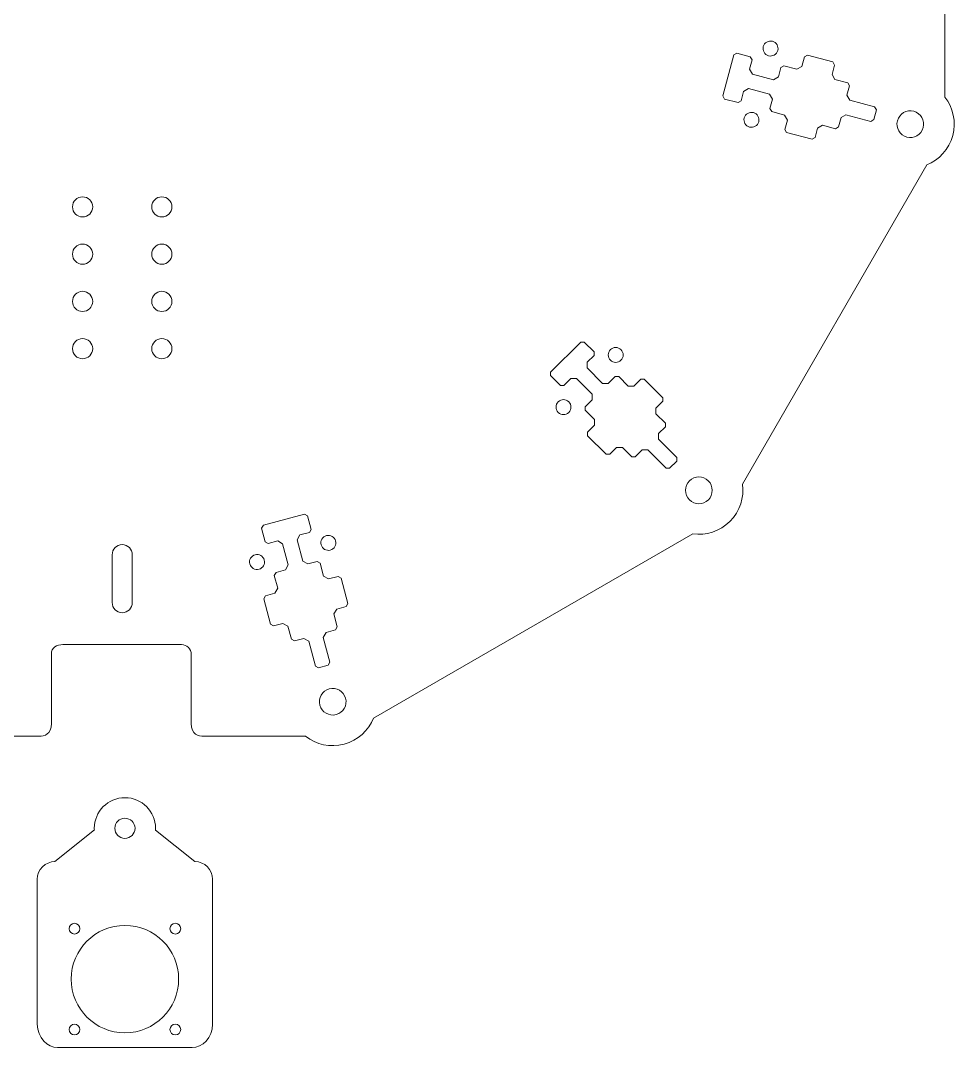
# Model space of a CAD drawing. Header units: millimetres. Extents: x -600 to 600, y -349 to 257.
# Drawn here: x -374.6 to -87, y -348.7 to -33.1 of the extents above; entities that cross this region are included whole.
import ezdxf

# ---------------------------------------------------------------- set-up
doc = ezdxf.new("R2010")
doc.units = ezdxf.units.MM
doc.header["$MEASUREMENT"] = 0
doc.layers.add('layer 1', color=7, linetype='Continuous')

msp = doc.modelspace()

# ---------------------------------------------------------------- linework, layer by layer
at = {"layer": 'layer 1', "color": 250, "lineweight": 9}
for points, knots in [([(-286.9567, -253.0725), (-286.9567, -253.0725), (-318.1778, -253.0723), (-318.1778, -253.0723), (-318.1778, -253.0723), (-318.1778, -253.0723), (-318.1778, -253.0722), (-318.1778, -253.0722), (-318.1778, -253.0722), (-319.9939, -253.0706), (-322.0654, -252.5196), (-322.0879, -249.1546), (-322.0879, -249.1546), (-322.0879, -249.1546), (-322.0874, -227.9058), (-322.0874, -227.9058), (-322.0874, -227.9058), (-322.0874, -226.2563), (-323.4381, -224.9058), (-325.0877, -224.9058), (-325.0877, -224.9058), (-325.0877, -224.9058), (-361.5357, -224.9059), (-361.5357, -224.9059), (-361.5357, -224.9059), (-363.4216, -224.9059), (-365.0883, -225.7759), (-365.0883, -227.906), (-365.0883, -227.906), (-365.0883, -227.906), (-365.0885, -249.1548), (-365.0885, -249.1548), (-365.0885, -249.1548), (-365.1108, -252.4876), (-367.1429, -253.0598), (-368.9464, -253.0719), (-368.9464, -253.0719), (-368.9464, -253.0719), (-400.2258, -253.0717), (-400.2258, -253.0717), (-400.2258, -253.0717), (-403.4528, -255.5977), (-407.7861, -256.6295), (-412.0494, -255.4872), (-412.0494, -255.4872), (-416.3123, -254.345), (-419.5489, -251.2851), (-421.0808, -247.4845), (-421.0808, -247.4845), (-421.0808, -247.4845), (-519.1744, -190.8497), (-519.1744, -190.8497), (-519.1744, -190.8497), (-523.2319, -191.4237), (-527.5005, -190.1506), (-530.6214, -187.0297), (-530.6214, -187.0297), (-533.7419, -183.9092), (-535.0151, -179.6411), (-534.4415, -175.5839), (-534.4415, -175.5839), (-534.4415, -175.5839), (-591.076, -77.4893), (-591.076, -77.4893), (-591.076, -77.4893), (-594.8768, -75.9576), (-597.9367, -72.7208), (-599.079, -68.4578), (-599.079, -68.4578), (-600.2211, -64.1951), (-599.1898, -59.8624), (-596.6647, -56.6356), (-596.6647, -56.6356), (-596.6647, -56.6356), (-596.6643, 56.6346), (-596.6643, 56.6346), (-596.6643, 56.6346), (-599.1897, 59.8615), (-600.2213, 64.1945), (-599.0791, 68.4574), (-599.0791, 68.4574), (-597.937, 72.72), (-594.8774, 75.9565), (-591.0772, 77.4884), (-591.0772, 77.4884), (-591.0772, 77.4884), (-534.4417, 175.5833), (-534.4417, 175.5833), (-534.4417, 175.5833), (-535.0154, 179.6406), (-533.7423, 183.9088), (-530.6217, 187.0294), (-530.6217, 187.0294), (-527.5013, 190.1499), (-523.2335, 191.4229), (-519.1765, 190.8496), (-519.1765, 190.8496), (-519.1765, 190.8496), (-421.0814, 247.4838), (-421.0814, 247.4838), (-421.0814, 247.4838), (-419.5497, 251.2848), (-416.3129, 254.3448), (-412.0498, 255.4871), (-412.0498, 255.4871), (-407.787, 256.6293), (-403.4541, 255.5978), (-400.2272, 253.0725), (-400.2272, 253.0725), (-400.2272, 253.0725), (-286.9574, 253.0723), (-286.9574, 253.0723), (-286.9574, 253.0723), (-283.7304, 255.5978), (-279.3975, 256.6294), (-275.1346, 255.4872), (-275.1346, 255.4872), (-270.872, 254.345), (-267.6355, 251.2855), (-266.1035, 247.4852), (-266.1035, 247.4852), (-266.1035, 247.4852), (-168.0084, 190.8498), (-168.0084, 190.8498), (-168.0084, 190.8498), (-163.9512, 191.4233), (-159.6831, 190.1502), (-156.5626, 187.0297), (-156.5626, 187.0297), (-153.4423, 183.9094), (-152.1691, 179.6416), (-152.7424, 175.5847), (-152.7424, 175.5847), (-152.7424, 175.5847), (-96.1072, 77.489), (-96.1072, 77.489), (-96.1072, 77.489), (-92.3068, 75.9572), (-89.2471, 72.7205), (-88.1049, 68.4578), (-88.1049, 68.4578), (-86.9628, 64.1952), (-87.9941, 59.8625), (-90.5192, 56.6358), (-90.5192, 56.6358), (-90.5192, 56.6358), (-90.5199, -56.6343), (-90.5199, -56.6343), (-90.5199, -56.6343), (-87.9942, -59.8613), (-86.9625, -64.1944), (-88.1048, -68.4574), (-88.1048, -68.4574), (-89.2471, -72.7204), (-92.3071, -75.9573), (-96.1079, -77.489), (-96.1079, -77.489), (-96.1079, -77.489), (-152.7423, -175.5824), (-152.7423, -175.5824), (-152.7423, -175.5824), (-152.1683, -179.64), (-153.4414, -183.9084), (-156.5622, -187.0294), (-156.5622, -187.0294), (-159.683, -190.1501), (-163.9513, -191.4233), (-168.0087, -190.8495), (-168.0087, -190.8495), (-168.0087, -190.8495), (-266.1026, -247.4839), (-266.1026, -247.4839), (-266.1026, -247.4839), (-267.6343, -251.2848), (-270.8711, -254.3448), (-275.1342, -255.4871), (-275.1342, -255.4871), (-279.397, -256.6293), (-283.7299, -255.5978), (-286.9567, -253.0725)], [0, 0, 0, 0, 0.02173913, 0.02173913, 0.02173913, 0.02173913, 0.04347826, 0.04347826, 0.04347826, 0.04347826, 0.06521739, 0.06521739, 0.06521739, 0.06521739, 0.08695652, 0.08695652, 0.08695652, 0.08695652, 0.10869565, 0.10869565, 0.10869565, 0.10869565, 0.13043478, 0.13043478, 0.13043478, 0.13043478, 0.15217391, 0.15217391, 0.15217391, 0.15217391, 0.17391304, 0.17391304, 0.17391304, 0.17391304, 0.19565217, 0.19565217, 0.19565217, 0.19565217, 0.2173913, 0.2173913, 0.2173913, 0.2173913, 0.23913043, 0.23913043, 0.23913043, 0.23913043, 0.26086957, 0.26086957, 0.26086957, 0.26086957, 0.2826087, 0.2826087, 0.2826087, 0.2826087, 0.30434783, 0.30434783, 0.30434783, 0.30434783, 0.32608696, 0.32608696, 0.32608696, 0.32608696, 0.34782609, 0.34782609, 0.34782609, 0.34782609, 0.36956522, 0.36956522, 0.36956522, 0.36956522, 0.39130435, 0.39130435, 0.39130435, 0.39130435, 0.41304348, 0.41304348, 0.41304348, 0.41304348, 0.43478261, 0.43478261, 0.43478261, 0.43478261, 0.45652174, 0.45652174, 0.45652174, 0.45652174, 0.47826087, 0.47826087, 0.47826087, 0.47826087, 0.5, 0.5, 0.5, 0.5, 0.52173913, 0.52173913, 0.52173913, 0.52173913, 0.54347826, 0.54347826, 0.54347826, 0.54347826, 0.56521739, 0.56521739, 0.56521739, 0.56521739, 0.58695652, 0.58695652, 0.58695652, 0.58695652, 0.60869565, 0.60869565, 0.60869565, 0.60869565, 0.63043478, 0.63043478, 0.63043478, 0.63043478, 0.65217391, 0.65217391, 0.65217391, 0.65217391, 0.67391304, 0.67391304, 0.67391304, 0.67391304, 0.69565217, 0.69565217, 0.69565217, 0.69565217, 0.7173913, 0.7173913, 0.7173913, 0.7173913, 0.73913043, 0.73913043, 0.73913043, 0.73913043, 0.76086957, 0.76086957, 0.76086957, 0.76086957, 0.7826087, 0.7826087, 0.7826087, 0.7826087, 0.80434783, 0.80434783, 0.80434783, 0.80434783, 0.82608696, 0.82608696, 0.82608696, 0.82608696, 0.84782609, 0.84782609, 0.84782609, 0.84782609, 0.86956522, 0.86956522, 0.86956522, 0.86956522, 0.89130435, 0.89130435, 0.89130435, 0.89130435, 0.91304348, 0.91304348, 0.91304348, 0.91304348, 0.93478261, 0.93478261, 0.93478261, 0.93478261, 0.95652174, 0.95652174, 0.95652174, 0.95652174, 1, 1, 1, 1]), ([(-146.311, -41.1164), (-145.982, -39.8895), (-144.7212, -39.1607), (-143.494, -39.4897), (-143.494, -39.4897), (-142.267, -39.8187), (-141.5388, -41.0797), (-141.8676, -42.3068), (-141.8676, -42.3068), (-142.1964, -43.5339), (-143.4576, -44.2616), (-144.6845, -43.933), (-144.6845, -43.933), (-145.9114, -43.6044), (-146.6397, -42.3432), (-146.311, -41.1164)], [0, 0, 0, 0, 0.2, 0.2, 0.2, 0.2, 0.4, 0.4, 0.4, 0.4, 0.6, 0.6, 0.6, 0.6, 1, 1, 1, 1]), ([(-150.5525, -48.058), (-150.5525, -48.058), (-149.6848, -49.5752), (-149.6848, -49.5752), (-149.6848, -49.5752), (-149.6848, -49.5752), (-143.178, -51.3188), (-143.178, -51.3188), (-143.178, -51.3188), (-143.178, -51.3188), (-141.6659, -50.439), (-141.6659, -50.439), (-141.6659, -50.439), (-141.6659, -50.439), (-140.8893, -47.5412), (-140.8893, -47.5412), (-140.8893, -47.5412), (-140.8893, -47.5412), (-139.9601, -47.0046), (-139.9601, -47.0046), (-139.9601, -47.0046), (-139.9601, -47.0046), (-135.9919, -48.0679), (-135.9919, -48.0679), (-135.9919, -48.0679), (-135.9919, -48.0679), (-134.4796, -47.1883), (-134.4796, -47.1883), (-134.4796, -47.1883), (-134.4796, -47.1883), (-133.7032, -44.2899), (-133.7032, -44.2899), (-133.7032, -44.2899), (-133.7032, -44.2899), (-132.7741, -43.7537), (-132.7741, -43.7537), (-132.7741, -43.7537), (-132.7741, -43.7537), (-124.9665, -45.8456), (-124.9665, -45.8456), (-124.9665, -45.8456), (-124.9665, -45.8456), (-124.4302, -46.7748), (-124.4302, -46.7748), (-124.4302, -46.7748), (-124.4302, -46.7748), (-125.207, -49.6729), (-125.207, -49.6729), (-125.207, -49.6729), (-125.207, -49.6729), (-124.3371, -51.1908), (-124.3371, -51.1908), (-124.3371, -51.1908), (-124.3371, -51.1908), (-120.3685, -52.2542), (-120.3685, -52.2542), (-120.3685, -52.2542), (-120.3685, -52.2542), (-119.8323, -53.1832), (-119.8323, -53.1832), (-119.8323, -53.1832), (-119.8323, -53.1832), (-120.6087, -56.0814), (-120.6087, -56.0814), (-120.6087, -56.0814), (-120.6087, -56.0814), (-119.7391, -57.5993), (-119.7391, -57.5993), (-119.7391, -57.5993), (-119.7391, -57.5993), (-112.0999, -59.646), (-112.0999, -59.646), (-112.0999, -59.646), (-112.0999, -59.646), (-111.5636, -60.5754), (-111.5636, -60.5754), (-111.5636, -60.5754), (-111.5636, -60.5754), (-112.3611, -63.5529), (-112.3611, -63.5529), (-112.3611, -63.5529), (-112.3611, -63.5529), (-113.2904, -64.0896), (-113.2904, -64.0896), (-113.2904, -64.0896), (-113.2904, -64.0896), (-120.9295, -62.0425), (-120.9295, -62.0425), (-120.9295, -62.0425), (-120.9295, -62.0425), (-122.4418, -62.9222), (-122.4418, -62.9222), (-122.4418, -62.9222), (-122.4418, -62.9222), (-123.2182, -65.8203), (-123.2182, -65.8203), (-123.2182, -65.8203), (-123.2182, -65.8203), (-124.1472, -66.3568), (-124.1472, -66.3568), (-124.1472, -66.3568), (-124.1472, -66.3568), (-128.1158, -65.2935), (-128.1158, -65.2935), (-128.1158, -65.2935), (-128.1158, -65.2935), (-129.6279, -66.173), (-129.6279, -66.173), (-129.6279, -66.173), (-129.6279, -66.173), (-130.4045, -69.0714), (-130.4045, -69.0714), (-130.4045, -69.0714), (-130.4045, -69.0714), (-131.3336, -69.6079), (-131.3336, -69.6079), (-131.3336, -69.6079), (-131.3336, -69.6079), (-139.1409, -67.5157), (-139.1409, -67.5157), (-139.1409, -67.5157), (-139.1409, -67.5157), (-139.6773, -66.5865), (-139.6773, -66.5865), (-139.6773, -66.5865), (-139.6773, -66.5865), (-138.9008, -63.6884), (-138.9008, -63.6884), (-138.9008, -63.6884), (-138.9008, -63.6884), (-139.7707, -62.1704), (-139.7707, -62.1704), (-139.7707, -62.1704), (-139.7707, -62.1704), (-143.7389, -61.1069), (-143.7389, -61.1069), (-143.7389, -61.1069), (-143.7389, -61.1069), (-144.2749, -60.1781), (-144.2749, -60.1781), (-144.2749, -60.1781), (-144.2749, -60.1781), (-143.4988, -57.2799), (-143.4988, -57.2799), (-143.4988, -57.2799), (-143.4988, -57.2799), (-144.3661, -55.7626), (-144.3661, -55.7626), (-144.3661, -55.7626), (-144.3661, -55.7626), (-150.873, -54.0189), (-150.873, -54.0189), (-150.873, -54.0189), (-150.873, -54.0189), (-152.3856, -54.8989), (-152.3856, -54.8989), (-152.3856, -54.8989), (-152.3856, -54.8989), (-153.162, -57.7968), (-153.162, -57.7968), (-153.162, -57.7968), (-153.162, -57.7968), (-154.0912, -58.3334), (-154.0912, -58.3334), (-154.0912, -58.3334), (-154.0912, -58.3334), (-158.2277, -57.2248), (-158.2277, -57.2248), (-158.2277, -57.2248), (-158.2277, -57.2248), (-158.7641, -56.2958), (-158.7641, -56.2958), (-158.7641, -56.2958), (-158.7641, -56.2958), (-155.3782, -43.6587), (-155.3782, -43.6587), (-155.3782, -43.6587), (-155.3782, -43.6587), (-154.4491, -43.1222), (-154.4491, -43.1222), (-154.4491, -43.1222), (-154.4491, -43.1222), (-150.3127, -44.2308), (-150.3127, -44.2308), (-150.3127, -44.2308), (-150.3127, -44.2308), (-149.7759, -45.1598), (-149.7759, -45.1598), (-149.7759, -45.1598), (-149.7759, -45.1598), (-150.5525, -48.058), (-150.5525, -48.058)], [0, 0, 0, 0, 0.02040816, 0.02040816, 0.02040816, 0.02040816, 0.04081633, 0.04081633, 0.04081633, 0.04081633, 0.06122449, 0.06122449, 0.06122449, 0.06122449, 0.08163265, 0.08163265, 0.08163265, 0.08163265, 0.10204082, 0.10204082, 0.10204082, 0.10204082, 0.12244898, 0.12244898, 0.12244898, 0.12244898, 0.14285714, 0.14285714, 0.14285714, 0.14285714, 0.16326531, 0.16326531, 0.16326531, 0.16326531, 0.18367347, 0.18367347, 0.18367347, 0.18367347, 0.20408163, 0.20408163, 0.20408163, 0.20408163, 0.2244898, 0.2244898, 0.2244898, 0.2244898, 0.24489796, 0.24489796, 0.24489796, 0.24489796, 0.26530612, 0.26530612, 0.26530612, 0.26530612, 0.28571429, 0.28571429, 0.28571429, 0.28571429, 0.30612245, 0.30612245, 0.30612245, 0.30612245, 0.32653061, 0.32653061, 0.32653061, 0.32653061, 0.34693878, 0.34693878, 0.34693878, 0.34693878, 0.36734694, 0.36734694, 0.36734694, 0.36734694, 0.3877551, 0.3877551, 0.3877551, 0.3877551, 0.40816327, 0.40816327, 0.40816327, 0.40816327, 0.42857143, 0.42857143, 0.42857143, 0.42857143, 0.44897959, 0.44897959, 0.44897959, 0.44897959, 0.46938776, 0.46938776, 0.46938776, 0.46938776, 0.48979592, 0.48979592, 0.48979592, 0.48979592, 0.51020408, 0.51020408, 0.51020408, 0.51020408, 0.53061224, 0.53061224, 0.53061224, 0.53061224, 0.55102041, 0.55102041, 0.55102041, 0.55102041, 0.57142857, 0.57142857, 0.57142857, 0.57142857, 0.59183673, 0.59183673, 0.59183673, 0.59183673, 0.6122449, 0.6122449, 0.6122449, 0.6122449, 0.63265306, 0.63265306, 0.63265306, 0.63265306, 0.65306122, 0.65306122, 0.65306122, 0.65306122, 0.67346939, 0.67346939, 0.67346939, 0.67346939, 0.69387755, 0.69387755, 0.69387755, 0.69387755, 0.71428571, 0.71428571, 0.71428571, 0.71428571, 0.73469388, 0.73469388, 0.73469388, 0.73469388, 0.75510204, 0.75510204, 0.75510204, 0.75510204, 0.7755102, 0.7755102, 0.7755102, 0.7755102, 0.79591837, 0.79591837, 0.79591837, 0.79591837, 0.81632653, 0.81632653, 0.81632653, 0.81632653, 0.83673469, 0.83673469, 0.83673469, 0.83673469, 0.85714286, 0.85714286, 0.85714286, 0.85714286, 0.87755102, 0.87755102, 0.87755102, 0.87755102, 0.89795918, 0.89795918, 0.89795918, 0.89795918, 0.91836735, 0.91836735, 0.91836735, 0.91836735, 0.93877551, 0.93877551, 0.93877551, 0.93877551, 0.95918367, 0.95918367, 0.95918367, 0.95918367, 1, 1, 1, 1]), ([(-152.183, -63.0315), (-151.8543, -61.8045), (-150.5932, -61.0766), (-149.3662, -61.4052), (-149.3662, -61.4052), (-148.1394, -61.7339), (-147.4112, -62.995), (-147.7399, -64.222), (-147.7399, -64.222), (-148.0685, -65.449), (-149.3297, -66.1768), (-150.5568, -65.8482), (-150.5568, -65.8482), (-151.7838, -65.5194), (-152.512, -64.2584), (-152.183, -63.0315)], [0, 0, 0, 0, 0.2, 0.2, 0.2, 0.2, 0.4, 0.4, 0.4, 0.4, 0.6, 0.6, 0.6, 0.6, 1, 1, 1, 1]), ([(-200.4446, -138.1391), (-200.4446, -138.1391), (-200.4517, -139.8869), (-200.4517, -139.8869), (-200.4517, -139.8869), (-200.4517, -139.8869), (-195.6886, -144.6503), (-195.6886, -144.6503), (-195.6886, -144.6503), (-195.6886, -144.6503), (-193.939, -144.6445), (-193.939, -144.6445), (-193.939, -144.6445), (-193.939, -144.6445), (-191.8176, -142.5231), (-191.8176, -142.5231), (-191.8176, -142.5231), (-191.8176, -142.5231), (-190.7446, -142.523), (-190.7446, -142.523), (-190.7446, -142.523), (-190.7446, -142.523), (-187.8398, -145.428), (-187.8398, -145.428), (-187.8398, -145.428), (-187.8398, -145.428), (-186.0903, -145.4224), (-186.0903, -145.4224), (-186.0903, -145.4224), (-186.0903, -145.4224), (-183.9686, -143.3005), (-183.9686, -143.3005), (-183.9686, -143.3005), (-183.9686, -143.3005), (-182.896, -143.3007), (-182.896, -143.3007), (-182.896, -143.3007), (-182.896, -143.3007), (-177.1803, -149.0162), (-177.1803, -149.0162), (-177.1803, -149.0162), (-177.1803, -149.0162), (-177.1804, -150.089), (-177.1804, -150.089), (-177.1804, -150.089), (-177.1804, -150.089), (-179.3022, -152.2104), (-179.3022, -152.2104), (-179.3022, -152.2104), (-179.3022, -152.2104), (-179.3078, -153.9599), (-179.3078, -153.9599), (-179.3078, -153.9599), (-179.3078, -153.9599), (-176.4026, -156.8652), (-176.4026, -156.8652), (-176.4026, -156.8652), (-176.4026, -156.8652), (-176.4027, -157.9378), (-176.4027, -157.9378), (-176.4027, -157.9378), (-176.4027, -157.9378), (-178.5242, -160.0595), (-178.5242, -160.0595), (-178.5242, -160.0595), (-178.5242, -160.0595), (-178.53, -161.8089), (-178.53, -161.8089), (-178.53, -161.8089), (-178.53, -161.8089), (-172.9377, -167.401), (-172.9377, -167.401), (-172.9377, -167.401), (-172.9377, -167.401), (-172.9379, -168.4739), (-172.9379, -168.4739), (-172.9379, -168.4739), (-172.9379, -168.4739), (-175.1174, -170.6538), (-175.1174, -170.6538), (-175.1174, -170.6538), (-175.1174, -170.6538), (-176.1904, -170.654), (-176.1904, -170.654), (-176.1904, -170.654), (-176.1904, -170.654), (-181.7826, -165.0616), (-181.7826, -165.0616), (-181.7826, -165.0616), (-181.7826, -165.0616), (-183.5321, -165.0672), (-183.5321, -165.0672), (-183.5321, -165.0672), (-183.5321, -165.0672), (-185.6535, -167.1889), (-185.6535, -167.1889), (-185.6535, -167.1889), (-185.6535, -167.1889), (-186.7263, -167.189), (-186.7263, -167.189), (-186.7263, -167.189), (-186.7263, -167.189), (-189.6316, -164.2838), (-189.6316, -164.2838), (-189.6316, -164.2838), (-189.6316, -164.2838), (-191.3808, -164.2895), (-191.3808, -164.2895), (-191.3808, -164.2895), (-191.3808, -164.2895), (-193.5026, -166.4112), (-193.5026, -166.4112), (-193.5026, -166.4112), (-193.5026, -166.4112), (-194.5755, -166.4113), (-194.5755, -166.4113), (-194.5755, -166.4113), (-194.5755, -166.4113), (-200.2907, -160.6958), (-200.2907, -160.6958), (-200.2907, -160.6958), (-200.2907, -160.6958), (-200.2906, -159.6229), (-200.2906, -159.6229), (-200.2906, -159.6229), (-200.2906, -159.6229), (-198.1691, -157.5013), (-198.1691, -157.5013), (-198.1691, -157.5013), (-198.1691, -157.5013), (-198.1635, -155.7517), (-198.1635, -155.7517), (-198.1635, -155.7517), (-198.1635, -155.7517), (-201.0684, -152.8466), (-201.0684, -152.8466), (-201.0684, -152.8466), (-201.0684, -152.8466), (-201.0681, -151.7742), (-201.0681, -151.7742), (-201.0681, -151.7742), (-201.0681, -151.7742), (-198.9468, -149.6524), (-198.9468, -149.6524), (-198.9468, -149.6524), (-198.9468, -149.6524), (-198.9393, -147.9047), (-198.9393, -147.9047), (-198.9393, -147.9047), (-198.9393, -147.9047), (-203.7026, -143.1412), (-203.7026, -143.1412), (-203.7026, -143.1412), (-203.7026, -143.1412), (-205.4525, -143.147), (-205.4525, -143.147), (-205.4525, -143.147), (-205.4525, -143.147), (-207.5739, -145.2684), (-207.5739, -145.2684), (-207.5739, -145.2684), (-207.5739, -145.2684), (-208.6469, -145.2685), (-208.6469, -145.2685), (-208.6469, -145.2685), (-208.6469, -145.2685), (-211.6749, -142.2402), (-211.6749, -142.2402), (-211.6749, -142.2402), (-211.6749, -142.2402), (-211.6749, -141.1675), (-211.6749, -141.1675), (-211.6749, -141.1675), (-211.6749, -141.1675), (-202.4241, -131.9164), (-202.4241, -131.9164), (-202.4241, -131.9164), (-202.4241, -131.9164), (-201.3512, -131.9163), (-201.3512, -131.9163), (-201.3512, -131.9163), (-201.3512, -131.9163), (-198.3233, -134.9446), (-198.3233, -134.9446), (-198.3233, -134.9446), (-198.3233, -134.9446), (-198.3229, -136.0175), (-198.3229, -136.0175), (-198.3229, -136.0175), (-198.3229, -136.0175), (-200.4446, -138.1391), (-200.4446, -138.1391)], [0, 0, 0, 0, 0.02040816, 0.02040816, 0.02040816, 0.02040816, 0.04081633, 0.04081633, 0.04081633, 0.04081633, 0.06122449, 0.06122449, 0.06122449, 0.06122449, 0.08163265, 0.08163265, 0.08163265, 0.08163265, 0.10204082, 0.10204082, 0.10204082, 0.10204082, 0.12244898, 0.12244898, 0.12244898, 0.12244898, 0.14285714, 0.14285714, 0.14285714, 0.14285714, 0.16326531, 0.16326531, 0.16326531, 0.16326531, 0.18367347, 0.18367347, 0.18367347, 0.18367347, 0.20408163, 0.20408163, 0.20408163, 0.20408163, 0.2244898, 0.2244898, 0.2244898, 0.2244898, 0.24489796, 0.24489796, 0.24489796, 0.24489796, 0.26530612, 0.26530612, 0.26530612, 0.26530612, 0.28571429, 0.28571429, 0.28571429, 0.28571429, 0.30612245, 0.30612245, 0.30612245, 0.30612245, 0.32653061, 0.32653061, 0.32653061, 0.32653061, 0.34693878, 0.34693878, 0.34693878, 0.34693878, 0.36734694, 0.36734694, 0.36734694, 0.36734694, 0.3877551, 0.3877551, 0.3877551, 0.3877551, 0.40816327, 0.40816327, 0.40816327, 0.40816327, 0.42857143, 0.42857143, 0.42857143, 0.42857143, 0.44897959, 0.44897959, 0.44897959, 0.44897959, 0.46938776, 0.46938776, 0.46938776, 0.46938776, 0.48979592, 0.48979592, 0.48979592, 0.48979592, 0.51020408, 0.51020408, 0.51020408, 0.51020408, 0.53061224, 0.53061224, 0.53061224, 0.53061224, 0.55102041, 0.55102041, 0.55102041, 0.55102041, 0.57142857, 0.57142857, 0.57142857, 0.57142857, 0.59183673, 0.59183673, 0.59183673, 0.59183673, 0.6122449, 0.6122449, 0.6122449, 0.6122449, 0.63265306, 0.63265306, 0.63265306, 0.63265306, 0.65306122, 0.65306122, 0.65306122, 0.65306122, 0.67346939, 0.67346939, 0.67346939, 0.67346939, 0.69387755, 0.69387755, 0.69387755, 0.69387755, 0.71428571, 0.71428571, 0.71428571, 0.71428571, 0.73469388, 0.73469388, 0.73469388, 0.73469388, 0.75510204, 0.75510204, 0.75510204, 0.75510204, 0.7755102, 0.7755102, 0.7755102, 0.7755102, 0.79591837, 0.79591837, 0.79591837, 0.79591837, 0.81632653, 0.81632653, 0.81632653, 0.81632653, 0.83673469, 0.83673469, 0.83673469, 0.83673469, 0.85714286, 0.85714286, 0.85714286, 0.85714286, 0.87755102, 0.87755102, 0.87755102, 0.87755102, 0.89795918, 0.89795918, 0.89795918, 0.89795918, 0.91836735, 0.91836735, 0.91836735, 0.91836735, 0.93877551, 0.93877551, 0.93877551, 0.93877551, 0.95918367, 0.95918367, 0.95918367, 0.95918367, 1, 1, 1, 1]), ([(-193.3005, -134.2483), (-192.4022, -133.3502), (-190.9459, -133.3495), (-190.0477, -134.248), (-190.0477, -134.248), (-189.1495, -135.1464), (-189.1493, -136.6026), (-190.0476, -137.5009), (-190.0476, -137.5009), (-190.9459, -138.3992), (-192.402, -138.3988), (-193.3003, -137.5007), (-193.3003, -137.5007), (-194.1985, -136.6027), (-194.1986, -135.1464), (-193.3005, -134.2483)], [0, 0, 0, 0, 0.2, 0.2, 0.2, 0.2, 0.4, 0.4, 0.4, 0.4, 0.6, 0.6, 0.6, 0.6, 1, 1, 1, 1]), ([(-209.3434, -150.2913), (-208.4452, -149.3931), (-206.9891, -149.3932), (-206.0908, -150.2913), (-206.0908, -150.2913), (-205.1927, -151.1894), (-205.1926, -152.6456), (-206.0908, -153.5438), (-206.0908, -153.5438), (-206.9889, -154.4422), (-208.445, -154.4419), (-209.3434, -153.5437), (-209.3434, -153.5437), (-210.2416, -152.6455), (-210.2418, -151.1894), (-209.3434, -150.2913)], [0, 0, 0, 0, 0.2, 0.2, 0.2, 0.2, 0.4, 0.4, 0.4, 0.4, 0.6, 0.6, 0.6, 0.6, 1, 1, 1, 1]), ([(-288.6922, -191.2057), (-288.6922, -191.2057), (-289.5723, -192.7158), (-289.5723, -192.7158), (-289.5723, -192.7158), (-289.5723, -192.7158), (-287.829, -199.2226), (-287.829, -199.2226), (-287.829, -199.2226), (-287.829, -199.2226), (-286.3109, -200.0923), (-286.3109, -200.0923), (-286.3109, -200.0923), (-286.3109, -200.0923), (-283.413, -199.3159), (-283.413, -199.3159), (-283.413, -199.3159), (-283.413, -199.3159), (-282.4837, -199.8523), (-282.4837, -199.8523), (-282.4837, -199.8523), (-282.4837, -199.8523), (-281.4206, -203.8205), (-281.4206, -203.8205), (-281.4206, -203.8205), (-281.4206, -203.8205), (-279.9027, -204.6903), (-279.9027, -204.6903), (-279.9027, -204.6903), (-279.9027, -204.6903), (-277.0043, -203.9136), (-277.0043, -203.9136), (-277.0043, -203.9136), (-277.0043, -203.9136), (-276.0755, -204.4501), (-276.0755, -204.4501), (-276.0755, -204.4501), (-276.0755, -204.4501), (-273.9833, -212.2577), (-273.9833, -212.2577), (-273.9833, -212.2577), (-273.9833, -212.2577), (-274.5198, -213.1867), (-274.5198, -213.1867), (-274.5198, -213.1867), (-274.5198, -213.1867), (-277.418, -213.963), (-277.418, -213.963), (-277.418, -213.963), (-277.418, -213.963), (-278.2976, -215.4753), (-278.2976, -215.4753), (-278.2976, -215.4753), (-278.2976, -215.4753), (-277.2343, -219.4439), (-277.2343, -219.4439), (-277.2343, -219.4439), (-277.2343, -219.4439), (-277.7707, -220.3728), (-277.7707, -220.3728), (-277.7707, -220.3728), (-277.7707, -220.3728), (-280.6688, -221.1495), (-280.6688, -221.1495), (-280.6688, -221.1495), (-280.6688, -221.1495), (-281.5485, -222.6616), (-281.5485, -222.6616), (-281.5485, -222.6616), (-281.5485, -222.6616), (-279.5015, -230.3007), (-279.5015, -230.3007), (-279.5015, -230.3007), (-279.5015, -230.3007), (-280.0381, -231.2297), (-280.0381, -231.2297), (-280.0381, -231.2297), (-280.0381, -231.2297), (-283.0156, -232.0278), (-283.0156, -232.0278), (-283.0156, -232.0278), (-283.0156, -232.0278), (-283.9449, -231.4915), (-283.9449, -231.4915), (-283.9449, -231.4915), (-283.9449, -231.4915), (-285.9917, -223.8523), (-285.9917, -223.8523), (-285.9917, -223.8523), (-285.9917, -223.8523), (-287.5096, -222.9824), (-287.5096, -222.9824), (-287.5096, -222.9824), (-287.5096, -222.9824), (-290.4077, -223.7591), (-290.4077, -223.7591), (-290.4077, -223.7591), (-290.4077, -223.7591), (-291.3368, -223.2228), (-291.3368, -223.2228), (-291.3368, -223.2228), (-291.3368, -223.2228), (-292.4002, -219.2542), (-292.4002, -219.2542), (-292.4002, -219.2542), (-292.4002, -219.2542), (-293.9179, -218.3845), (-293.9179, -218.3845), (-293.9179, -218.3845), (-293.9179, -218.3845), (-296.8163, -219.161), (-296.8163, -219.161), (-296.8163, -219.161), (-296.8163, -219.161), (-297.7455, -218.6247), (-297.7455, -218.6247), (-297.7455, -218.6247), (-297.7455, -218.6247), (-299.8373, -210.8173), (-299.8373, -210.8173), (-299.8373, -210.8173), (-299.8373, -210.8173), (-299.3008, -209.8882), (-299.3008, -209.8882), (-299.3008, -209.8882), (-299.3008, -209.8882), (-296.4027, -209.1116), (-296.4027, -209.1116), (-296.4027, -209.1116), (-296.4027, -209.1116), (-295.523, -207.5992), (-295.523, -207.5992), (-295.523, -207.5992), (-295.523, -207.5992), (-296.5862, -203.6308), (-296.5862, -203.6308), (-296.5862, -203.6308), (-296.5862, -203.6308), (-296.0497, -202.7023), (-296.0497, -202.7023), (-296.0497, -202.7023), (-296.0497, -202.7023), (-293.1517, -201.9254), (-293.1517, -201.9254), (-293.1517, -201.9254), (-293.1517, -201.9254), (-292.2714, -200.4156), (-292.2714, -200.4156), (-292.2714, -200.4156), (-292.2714, -200.4156), (-294.0148, -193.9086), (-294.0148, -193.9086), (-294.0148, -193.9086), (-294.0148, -193.9086), (-295.5331, -193.0387), (-295.5331, -193.0387), (-295.5331, -193.0387), (-295.5331, -193.0387), (-298.431, -193.8152), (-298.431, -193.8152), (-298.431, -193.8152), (-298.431, -193.8152), (-299.3603, -193.2788), (-299.3603, -193.2788), (-299.3603, -193.2788), (-299.3603, -193.2788), (-300.4685, -189.1422), (-300.4685, -189.1422), (-300.4685, -189.1422), (-300.4685, -189.1422), (-299.9321, -188.2132), (-299.9321, -188.2132), (-299.9321, -188.2132), (-299.9321, -188.2132), (-287.2952, -184.8269), (-287.2952, -184.8269), (-287.2952, -184.8269), (-287.2952, -184.8269), (-286.366, -185.3633), (-286.366, -185.3633), (-286.366, -185.3633), (-286.366, -185.3633), (-285.2578, -189.4998), (-285.2578, -189.4998), (-285.2578, -189.4998), (-285.2578, -189.4998), (-285.794, -190.4292), (-285.794, -190.4292), (-285.794, -190.4292), (-285.794, -190.4292), (-288.6922, -191.2057), (-288.6922, -191.2057)], [0, 0, 0, 0, 0.02040816, 0.02040816, 0.02040816, 0.02040816, 0.04081633, 0.04081633, 0.04081633, 0.04081633, 0.06122449, 0.06122449, 0.06122449, 0.06122449, 0.08163265, 0.08163265, 0.08163265, 0.08163265, 0.10204082, 0.10204082, 0.10204082, 0.10204082, 0.12244898, 0.12244898, 0.12244898, 0.12244898, 0.14285714, 0.14285714, 0.14285714, 0.14285714, 0.16326531, 0.16326531, 0.16326531, 0.16326531, 0.18367347, 0.18367347, 0.18367347, 0.18367347, 0.20408163, 0.20408163, 0.20408163, 0.20408163, 0.2244898, 0.2244898, 0.2244898, 0.2244898, 0.24489796, 0.24489796, 0.24489796, 0.24489796, 0.26530612, 0.26530612, 0.26530612, 0.26530612, 0.28571429, 0.28571429, 0.28571429, 0.28571429, 0.30612245, 0.30612245, 0.30612245, 0.30612245, 0.32653061, 0.32653061, 0.32653061, 0.32653061, 0.34693878, 0.34693878, 0.34693878, 0.34693878, 0.36734694, 0.36734694, 0.36734694, 0.36734694, 0.3877551, 0.3877551, 0.3877551, 0.3877551, 0.40816327, 0.40816327, 0.40816327, 0.40816327, 0.42857143, 0.42857143, 0.42857143, 0.42857143, 0.44897959, 0.44897959, 0.44897959, 0.44897959, 0.46938776, 0.46938776, 0.46938776, 0.46938776, 0.48979592, 0.48979592, 0.48979592, 0.48979592, 0.51020408, 0.51020408, 0.51020408, 0.51020408, 0.53061224, 0.53061224, 0.53061224, 0.53061224, 0.55102041, 0.55102041, 0.55102041, 0.55102041, 0.57142857, 0.57142857, 0.57142857, 0.57142857, 0.59183673, 0.59183673, 0.59183673, 0.59183673, 0.6122449, 0.6122449, 0.6122449, 0.6122449, 0.63265306, 0.63265306, 0.63265306, 0.63265306, 0.65306122, 0.65306122, 0.65306122, 0.65306122, 0.67346939, 0.67346939, 0.67346939, 0.67346939, 0.69387755, 0.69387755, 0.69387755, 0.69387755, 0.71428571, 0.71428571, 0.71428571, 0.71428571, 0.73469388, 0.73469388, 0.73469388, 0.73469388, 0.75510204, 0.75510204, 0.75510204, 0.75510204, 0.7755102, 0.7755102, 0.7755102, 0.7755102, 0.79591837, 0.79591837, 0.79591837, 0.79591837, 0.81632653, 0.81632653, 0.81632653, 0.81632653, 0.83673469, 0.83673469, 0.83673469, 0.83673469, 0.85714286, 0.85714286, 0.85714286, 0.85714286, 0.87755102, 0.87755102, 0.87755102, 0.87755102, 0.89795918, 0.89795918, 0.89795918, 0.89795918, 0.91836735, 0.91836735, 0.91836735, 0.91836735, 0.93877551, 0.93877551, 0.93877551, 0.93877551, 0.95918367, 0.95918367, 0.95918367, 0.95918367, 1, 1, 1, 1]), ([(-280.5598, -191.4082), (-279.3328, -191.0796), (-278.0713, -191.8071), (-277.7427, -193.0343), (-277.7427, -193.0343), (-277.414, -194.2615), (-278.142, -195.5227), (-279.3691, -195.8515), (-279.3691, -195.8515), (-280.5961, -196.1803), (-281.857, -195.4519), (-282.1859, -194.225), (-282.1859, -194.225), (-282.5147, -192.9982), (-281.7867, -191.7369), (-280.5598, -191.4082)], [0, 0, 0, 0, 0.2, 0.2, 0.2, 0.2, 0.4, 0.4, 0.4, 0.4, 0.6, 0.6, 0.6, 0.6, 1, 1, 1, 1]), ([(-302.4749, -197.2804), (-301.2479, -196.9516), (-299.987, -197.6798), (-299.6581, -198.9067), (-299.6581, -198.9067), (-299.3293, -200.1335), (-300.0574, -201.3947), (-301.2843, -201.7235), (-301.2843, -201.7235), (-302.5113, -202.0524), (-303.7722, -201.3241), (-304.1011, -200.0971), (-304.1011, -200.0971), (-304.4299, -198.8701), (-303.702, -197.609), (-302.4749, -197.2804)], [0, 0, 0, 0, 0.2, 0.2, 0.2, 0.2, 0.4, 0.4, 0.4, 0.4, 0.6, 0.6, 0.6, 0.6, 1, 1, 1, 1]), ([(-320.987, -291.5868), (-320.987, -291.5868), (-333.0918, -281.8802), (-333.0918, -281.8802), (-333.0918, -281.8802), (-333.082, -281.7039), (-333.0765, -281.5264), (-333.0765, -281.3476), (-333.0765, -281.3476), (-333.0765, -276.1507), (-337.2894, -271.9378), (-342.4863, -271.9378), (-342.4863, -271.9378), (-347.6832, -271.9378), (-351.8961, -276.1507), (-351.8961, -281.3476), (-351.8961, -281.3476), (-351.8961, -281.5041), (-351.8922, -281.6595), (-351.8846, -281.8141), (-351.8846, -281.8141), (-351.8846, -281.8141), (-363.9856, -291.5868), (-363.9856, -291.5868), (-363.9856, -291.5868), (-366.9787, -291.5868), (-369.4281, -294.0361), (-369.4281, -297.0293), (-369.4281, -297.0293), (-369.4281, -297.0293), (-369.4281, -341.5372), (-369.4281, -341.5372), (-369.4281, -341.5372), (-369.4281, -345.8121), (-366.1849, -348.6995), (-363.1919, -348.6995), (-363.1919, -348.6995), (-363.1919, -348.6995), (-321.7807, -348.6995), (-321.7807, -348.6995), (-321.7807, -348.6995), (-318.7877, -348.6995), (-315.5445, -345.8121), (-315.5445, -341.5372), (-315.5445, -341.5372), (-315.5445, -341.5372), (-315.5445, -297.0293), (-315.5445, -297.0293), (-315.5445, -297.0293), (-315.5445, -294.0361), (-317.994, -291.5868), (-320.987, -291.5868)], [0, 0, 0, 0, 0.07142857, 0.07142857, 0.07142857, 0.07142857, 0.14285714, 0.14285714, 0.14285714, 0.14285714, 0.21428571, 0.21428571, 0.21428571, 0.21428571, 0.28571429, 0.28571429, 0.28571429, 0.28571429, 0.35714286, 0.35714286, 0.35714286, 0.35714286, 0.42857143, 0.42857143, 0.42857143, 0.42857143, 0.5, 0.5, 0.5, 0.5, 0.57142857, 0.57142857, 0.57142857, 0.57142857, 0.64285714, 0.64285714, 0.64285714, 0.64285714, 0.71428571, 0.71428571, 0.71428571, 0.71428571, 0.78571429, 0.78571429, 0.78571429, 0.78571429, 0.85714286, 0.85714286, 0.85714286, 0.85714286, 1, 1, 1, 1]), ([(-345.5863, -281.3476), (-345.5863, -279.6355), (-344.1984, -278.2476), (-342.4863, -278.2476), (-342.4863, -278.2476), (-340.7742, -278.2476), (-339.3863, -279.6355), (-339.3863, -281.3476), (-339.3863, -281.3476), (-339.3863, -283.0597), (-340.7742, -284.4476), (-342.4863, -284.4476), (-342.4863, -284.4476), (-344.1984, -284.4476), (-345.5863, -283.0597), (-345.5863, -281.3476)], [0, 0, 0, 0, 0.2, 0.2, 0.2, 0.2, 0.4, 0.4, 0.4, 0.4, 0.6, 0.6, 0.6, 0.6, 1, 1, 1, 1]), ([(-357.9863, -313.8495), (-357.0749, -313.8495), (-356.3363, -313.1109), (-356.3363, -312.1995), (-356.3363, -312.1995), (-356.3363, -311.288), (-357.0748, -310.5495), (-357.9863, -310.5495), (-357.9863, -310.5495), (-358.8977, -310.5495), (-359.6363, -311.2881), (-359.6363, -312.1995), (-359.6363, -312.1995), (-359.6363, -313.1109), (-358.8977, -313.8495), (-357.9863, -313.8495)], [0, 0, 0, 0, 0.2, 0.2, 0.2, 0.2, 0.4, 0.4, 0.4, 0.4, 0.6, 0.6, 0.6, 0.6, 1, 1, 1, 1]), ([(-342.4863, -311.1996), (-333.3735, -311.1995), (-325.9863, -318.5868), (-325.9863, -327.6996), (-325.9863, -327.6996), (-325.9862, -336.8124), (-333.3735, -344.1996), (-342.4862, -344.1996), (-342.4862, -344.1996), (-342.4862, -344.1996), (-342.4863, -344.1996), (-342.4863, -344.1996), (-342.4863, -344.1996), (-342.4863, -344.1996), (-342.4864, -344.1996), (-342.4864, -344.1996), (-342.4864, -344.1996), (-351.5991, -344.1996), (-358.9864, -336.8124), (-358.9863, -327.6996), (-358.9863, -327.6996), (-358.9863, -318.5868), (-351.5991, -311.1995), (-342.4863, -311.1996)], [0, 0, 0, 0, 0.14285714, 0.14285714, 0.14285714, 0.14285714, 0.28571429, 0.28571429, 0.28571429, 0.28571429, 0.42857143, 0.42857143, 0.42857143, 0.42857143, 0.57142857, 0.57142857, 0.57142857, 0.57142857, 0.71428571, 0.71428571, 0.71428571, 0.71428571, 1, 1, 1, 1]), ([(-326.9863, -313.8495), (-327.8977, -313.8495), (-328.6363, -313.1109), (-328.6363, -312.1995), (-328.6363, -312.1995), (-328.6363, -311.288), (-327.8978, -310.5495), (-326.9863, -310.5495), (-326.9863, -310.5495), (-326.0749, -310.5495), (-325.3363, -311.2881), (-325.3363, -312.1995), (-325.3363, -312.1995), (-325.3363, -313.1109), (-326.0749, -313.8495), (-326.9863, -313.8495)], [0, 0, 0, 0, 0.2, 0.2, 0.2, 0.2, 0.4, 0.4, 0.4, 0.4, 0.6, 0.6, 0.6, 0.6, 1, 1, 1, 1]), ([(-357.9862, -344.8495), (-357.0748, -344.8495), (-356.3363, -344.1109), (-356.3363, -343.1995), (-356.3363, -343.1995), (-356.3363, -342.2881), (-357.0748, -341.5495), (-357.9863, -341.5495), (-357.9863, -341.5495), (-358.8977, -341.5495), (-359.6363, -342.2881), (-359.6363, -343.1995), (-359.6363, -343.1995), (-359.6363, -344.111), (-358.8976, -344.8495), (-357.9862, -344.8495)], [0, 0, 0, 0, 0.2, 0.2, 0.2, 0.2, 0.4, 0.4, 0.4, 0.4, 0.6, 0.6, 0.6, 0.6, 1, 1, 1, 1]), ([(-326.9864, -344.8495), (-327.8978, -344.8495), (-328.6363, -344.1109), (-328.6363, -343.1995), (-328.6363, -343.1995), (-328.6363, -342.2881), (-327.8978, -341.5495), (-326.9863, -341.5495), (-326.9863, -341.5495), (-326.0749, -341.5495), (-325.3363, -342.2881), (-325.3363, -343.1995), (-325.3363, -343.1995), (-325.3363, -344.111), (-326.075, -344.8495), (-326.9864, -344.8495)], [0, 0, 0, 0, 0.2, 0.2, 0.2, 0.2, 0.4, 0.4, 0.4, 0.4, 0.6, 0.6, 0.6, 0.6, 1, 1, 1, 1])]:
    msp.add_open_spline(points, degree=3, knots=knots, dxfattribs=at)
at = {"layer": 'layer 1', "color": 1, "lineweight": 9}
for points in [[(-105.1051, -63.9024), (-104.5216, -61.7249), (-102.2614, -60.4196), (-100.0838, -61.0031), (-100.0838, -61.0031), (-97.9063, -61.5866), (-96.601, -63.8469), (-97.1845, -66.0245), (-97.1845, -66.0245), (-97.768, -68.2022), (-100.0285, -69.5071), (-102.2062, -68.9236), (-102.2062, -68.9236), (-104.3835, -68.3402), (-105.6885, -66.0797), (-105.1051, -63.9024)], [(-169.0075, -174.5845), (-167.4063, -172.9833), (-164.8105, -172.983), (-163.2093, -174.5843), (-163.2093, -174.5843), (-161.6081, -176.1856), (-161.6078, -178.7813), (-163.2091, -180.3826), (-163.2091, -180.3826), (-164.8104, -181.984), (-167.4062, -181.9837), (-169.0075, -180.3824), (-169.0075, -180.3824), (-170.6085, -178.7814), (-170.6085, -176.1855), (-169.0075, -174.5845)], [(-279.6896, -238.4868), (-277.5121, -237.9034), (-275.2514, -239.2081), (-274.668, -241.3857), (-274.668, -241.3857), (-274.0846, -243.5632), (-275.3895, -245.8238), (-277.567, -246.4073), (-277.567, -246.4073), (-279.7448, -246.9908), (-282.0051, -245.6857), (-282.5886, -243.508), (-282.5886, -243.508), (-283.172, -241.3306), (-281.867, -239.0702), (-279.6896, -238.4868)]]:
    msp.add_open_spline(points, degree=3, knots=[0, 0, 0, 0, 0.2, 0.2, 0.2, 0.2, 0.4, 0.4, 0.4, 0.4, 0.6, 0.6, 0.6, 0.6, 1, 1, 1, 1], dxfattribs=at)
at = {"layer": 'layer 1', "lineweight": 9}
for points, knots in [([(-358.5824, -90.3773), (-358.5824, -88.6652), (-357.1945, -87.2773), (-355.4824, -87.2773), (-355.4824, -87.2773), (-353.7703, -87.2773), (-352.3824, -88.6652), (-352.3824, -90.3773), (-352.3824, -90.3773), (-352.3824, -92.0894), (-353.7703, -93.4773), (-355.4824, -93.4773), (-355.4824, -93.4773), (-357.1945, -93.4773), (-358.5824, -92.0894), (-358.5824, -90.3773)], [0, 0, 0, 0, 0.2, 0.2, 0.2, 0.2, 0.4, 0.4, 0.4, 0.4, 0.6, 0.6, 0.6, 0.6, 1, 1, 1, 1]), ([(-334.2407, -90.3773), (-334.2407, -88.6652), (-332.8528, -87.2773), (-331.1407, -87.2773), (-331.1407, -87.2773), (-329.4286, -87.2773), (-328.0407, -88.6652), (-328.0407, -90.3773), (-328.0407, -90.3773), (-328.0407, -92.0894), (-329.4286, -93.4773), (-331.1407, -93.4773), (-331.1407, -93.4773), (-332.8528, -93.4773), (-334.2407, -92.0894), (-334.2407, -90.3773)], [0, 0, 0, 0, 0.2, 0.2, 0.2, 0.2, 0.4, 0.4, 0.4, 0.4, 0.6, 0.6, 0.6, 0.6, 1, 1, 1, 1]), ([(-358.5824, -104.9002), (-358.5824, -103.1881), (-357.1945, -101.8002), (-355.4824, -101.8002), (-355.4824, -101.8002), (-353.7703, -101.8002), (-352.3824, -103.1881), (-352.3824, -104.9002), (-352.3824, -104.9002), (-352.3824, -106.6123), (-353.7703, -108.0002), (-355.4824, -108.0002), (-355.4824, -108.0002), (-357.1945, -108.0002), (-358.5824, -106.6123), (-358.5824, -104.9002)], [0, 0, 0, 0, 0.2, 0.2, 0.2, 0.2, 0.4, 0.4, 0.4, 0.4, 0.6, 0.6, 0.6, 0.6, 1, 1, 1, 1]), ([(-334.2407, -104.9002), (-334.2407, -103.1881), (-332.8528, -101.8002), (-331.1407, -101.8002), (-331.1407, -101.8002), (-329.4286, -101.8002), (-328.0407, -103.1881), (-328.0407, -104.9002), (-328.0407, -104.9002), (-328.0407, -106.6123), (-329.4286, -108.0002), (-331.1407, -108.0002), (-331.1407, -108.0002), (-332.8528, -108.0002), (-334.2407, -106.6123), (-334.2407, -104.9002)], [0, 0, 0, 0, 0.2, 0.2, 0.2, 0.2, 0.4, 0.4, 0.4, 0.4, 0.6, 0.6, 0.6, 0.6, 1, 1, 1, 1]), ([(-358.5824, -119.4231), (-358.5824, -117.711), (-357.1945, -116.3231), (-355.4824, -116.3231), (-355.4824, -116.3231), (-353.7703, -116.3231), (-352.3824, -117.711), (-352.3824, -119.4231), (-352.3824, -119.4231), (-352.3824, -121.1352), (-353.7703, -122.5231), (-355.4824, -122.5231), (-355.4824, -122.5231), (-357.1945, -122.5231), (-358.5824, -121.1352), (-358.5824, -119.4231)], [0, 0, 0, 0, 0.2, 0.2, 0.2, 0.2, 0.4, 0.4, 0.4, 0.4, 0.6, 0.6, 0.6, 0.6, 1, 1, 1, 1]), ([(-334.2407, -119.4231), (-334.2407, -117.711), (-332.8528, -116.3231), (-331.1407, -116.3231), (-331.1407, -116.3231), (-329.4286, -116.3231), (-328.0407, -117.711), (-328.0407, -119.4231), (-328.0407, -119.4231), (-328.0407, -121.1352), (-329.4286, -122.5231), (-331.1407, -122.5231), (-331.1407, -122.5231), (-332.8528, -122.5231), (-334.2407, -121.1352), (-334.2407, -119.4231)], [0, 0, 0, 0, 0.2, 0.2, 0.2, 0.2, 0.4, 0.4, 0.4, 0.4, 0.6, 0.6, 0.6, 0.6, 1, 1, 1, 1]), ([(-358.5824, -133.946), (-358.5824, -132.2339), (-357.1945, -130.846), (-355.4824, -130.846), (-355.4824, -130.846), (-353.7703, -130.846), (-352.3824, -132.2339), (-352.3824, -133.946), (-352.3824, -133.946), (-352.3824, -135.6581), (-353.7703, -137.046), (-355.4824, -137.046), (-355.4824, -137.046), (-357.1945, -137.046), (-358.5824, -135.6581), (-358.5824, -133.946)], [0, 0, 0, 0, 0.2, 0.2, 0.2, 0.2, 0.4, 0.4, 0.4, 0.4, 0.6, 0.6, 0.6, 0.6, 1, 1, 1, 1]), ([(-334.2407, -133.946), (-334.2407, -132.2339), (-332.8528, -130.846), (-331.1407, -130.846), (-331.1407, -130.846), (-329.4286, -130.846), (-328.0407, -132.2339), (-328.0407, -133.946), (-328.0407, -133.946), (-328.0407, -135.6581), (-329.4286, -137.046), (-331.1407, -137.046), (-331.1407, -137.046), (-332.8528, -137.046), (-334.2407, -135.6581), (-334.2407, -133.946)], [0, 0, 0, 0, 0.2, 0.2, 0.2, 0.2, 0.4, 0.4, 0.4, 0.4, 0.6, 0.6, 0.6, 0.6, 1, 1, 1, 1]), ([(-346.4116, -211.9793), (-346.4116, -211.9793), (-346.4116, -197.2736), (-346.4116, -197.2736), (-346.4116, -197.2736), (-346.4116, -195.5686), (-345.0167, -194.1737), (-343.3117, -194.1737), (-343.3117, -194.1737), (-341.6066, -194.1737), (-340.2116, -195.5686), (-340.2116, -197.2736), (-340.2116, -197.2736), (-340.2116, -197.2736), (-340.2116, -211.9793), (-340.2116, -211.9793), (-340.2116, -211.9793), (-340.2116, -213.6841), (-341.6065, -215.0792), (-343.3115, -215.0792), (-343.3115, -215.0792), (-345.0166, -215.0792), (-346.4116, -213.6845), (-346.4116, -211.9793)], [0, 0, 0, 0, 0.14285714, 0.14285714, 0.14285714, 0.14285714, 0.28571429, 0.28571429, 0.28571429, 0.28571429, 0.42857143, 0.42857143, 0.42857143, 0.42857143, 0.57142857, 0.57142857, 0.57142857, 0.57142857, 0.71428571, 0.71428571, 0.71428571, 0.71428571, 1, 1, 1, 1])]:
    msp.add_open_spline(points, degree=3, knots=knots, dxfattribs=at)

doc.saveas('drawing.dxf')
